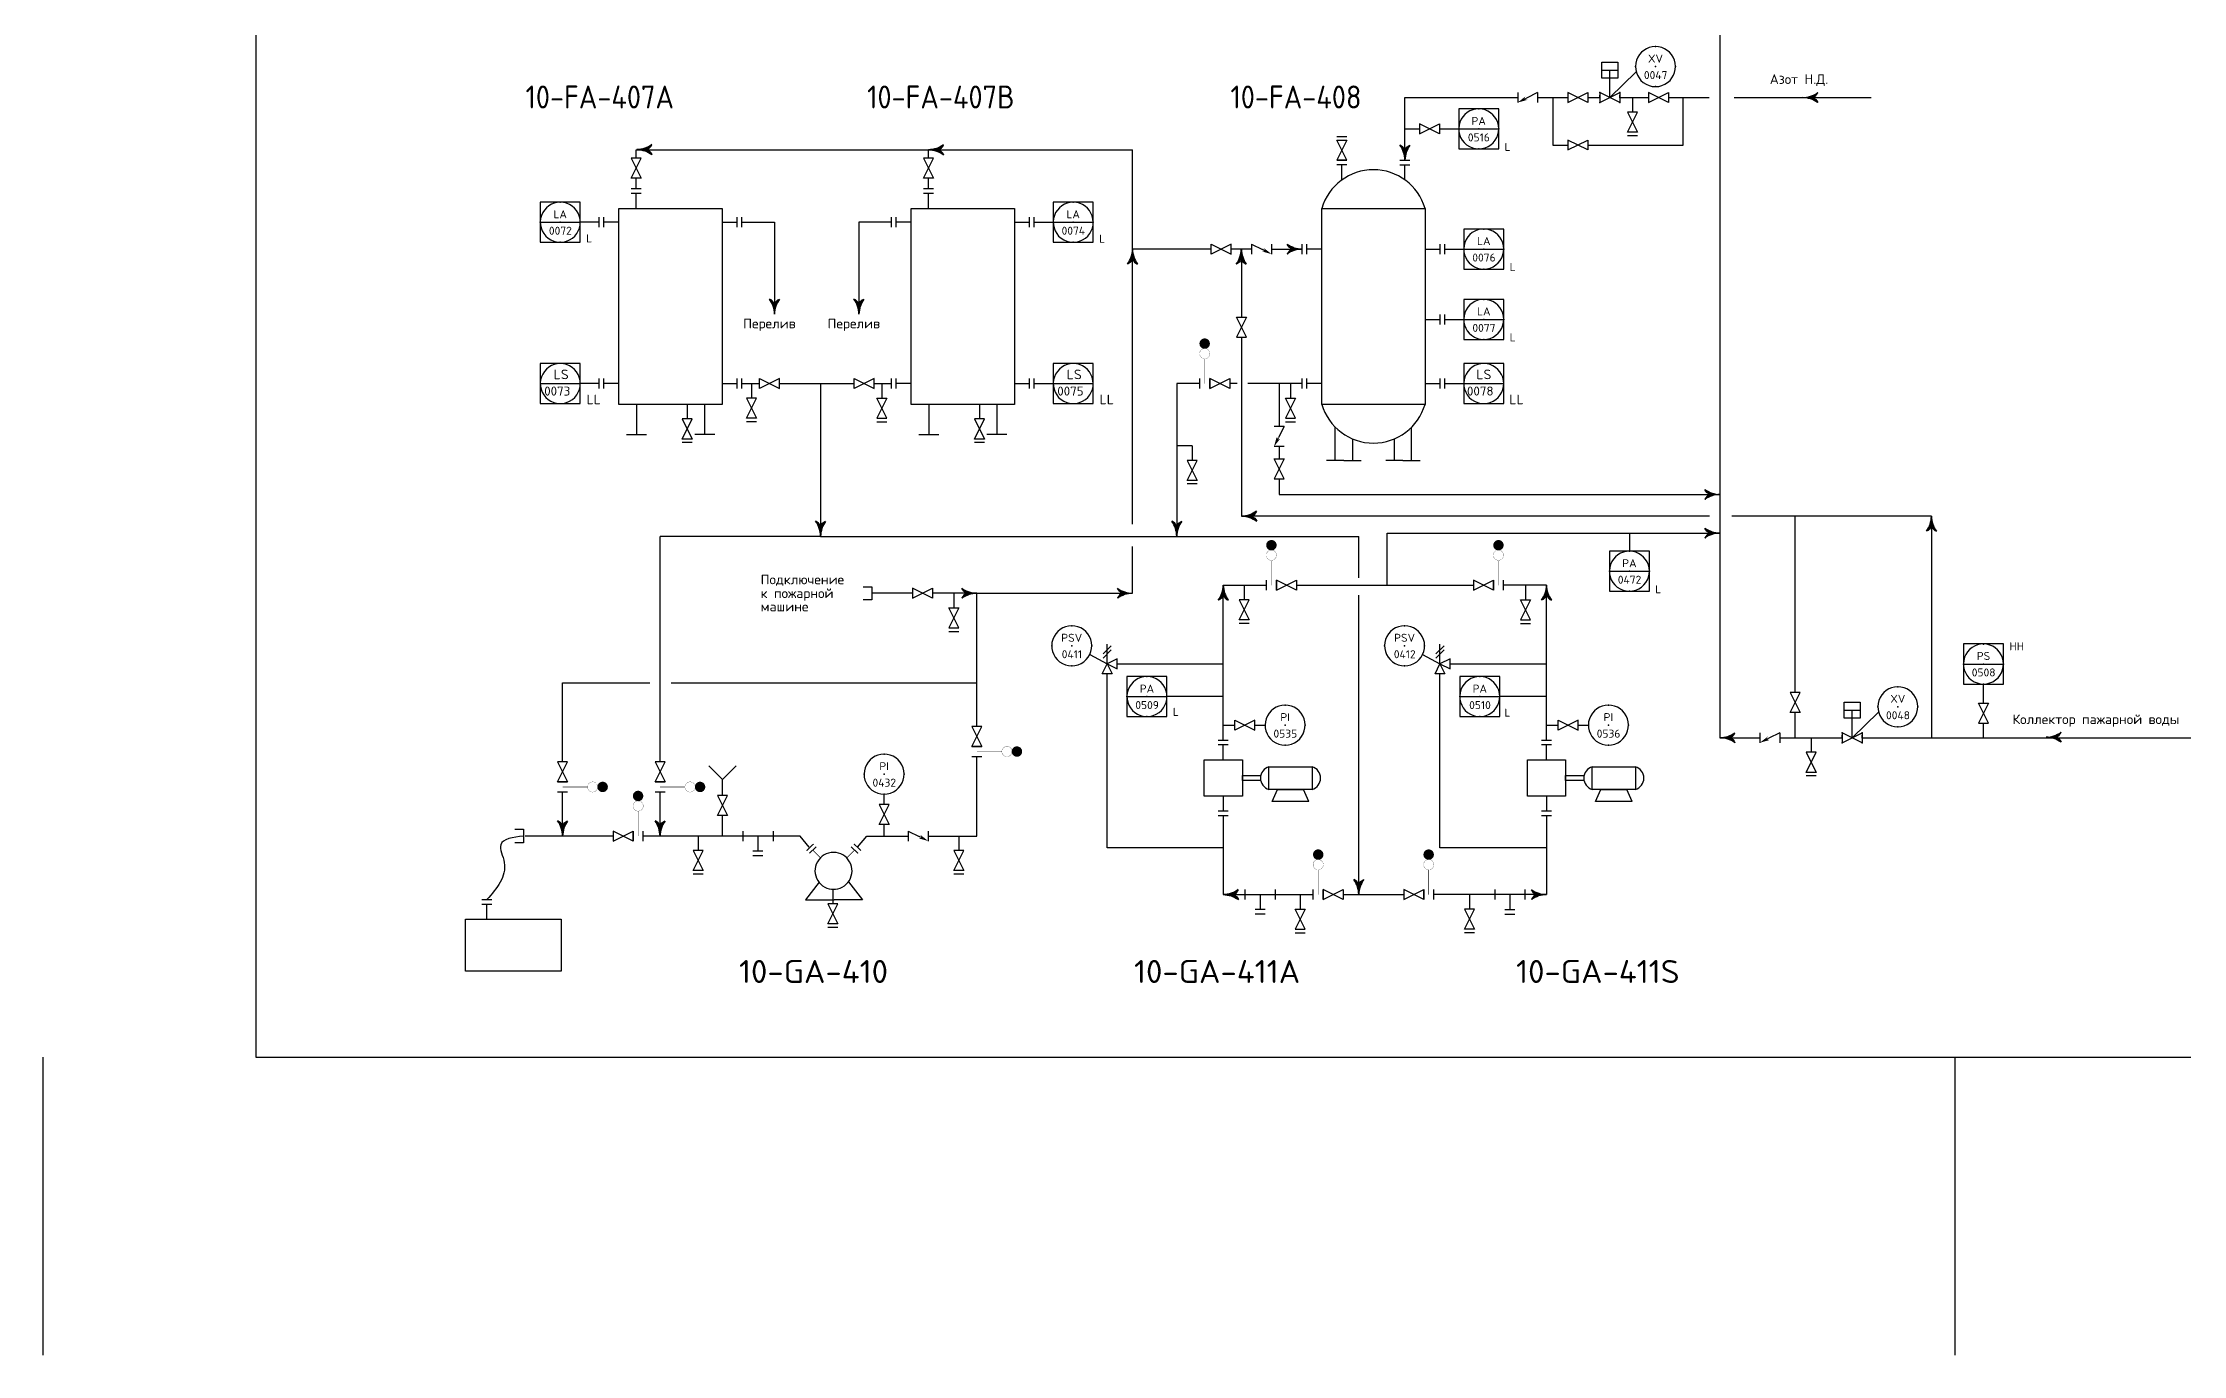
# Model space of a CAD drawing. Extents: x 189 to 392, y 167 to 206.
# Drawn here: x 189.07 to 226.37, y 166.66 to 189.55 of the extents above; entities that cross this region are included whole.
import ezdxf
from ezdxf.enums import TextEntityAlignment as Align

# ---------------------------------------------------------------- set-up
doc = ezdxf.new("R2010")
doc.units = 0
doc.linetypes.add('DASHED', pattern=[0.1875, 0.125, -0.0625])
doc.layers.get('0').update_dxf_attribs({"linetype": 'CONTINUOUS'})
doc.layers.add('IN-ATTRIBS', color=7, linetype='CONTINUOUS')
doc.layers.add('IN-SOFTWARE', color=7, linetype='CONTINUOUS')
doc.styles.add('ATTRIBS', font='SIMPLEX', dxfattribs={"width": 0.8, "height": 0.125})
doc.styles.add('NARROW', font='simplex', dxfattribs={"width": 0.75, "height": 0.1})
doc.styles.add('S1', font='SIMPLEX.shx')
doc.styles.get("Standard").update_dxf_attribs({"font": 'ISOCP'})

# ---------------------------------------------------------------- blocks, each defined once
blk = doc.blocks.new('PE2')
for points in [[(0, 0, 0.150368), (0.188, 0.062, 0.150368)], [(0.125, 0, 0.206864), (0.188, 0.062, 0.206864)], [(0.125, 0, -0.206864), (0.188, -0.062, -0.206864)]]:
    blk.add_lwpolyline(points, format="xyb")
blk.add_arc((-0.008, -0.336), 0.336, 54.4623, 88.6678)
for points in [[(0, 0), (0.125, 0), (0.04, 0.003), (0.141, 0.008)], [(0, 0), (0.125, 0), (0.04, -0.003), (0.141, -0.008)], [(0.04, 0.003), (0.141, 0.008), (0.079, 0.011), (0.156, 0.019)], [(0.079, 0.011), (0.156, 0.019), (0.117, 0.024), (0.169, 0.031)], [(0.117, 0.024), (0.169, 0.031), (0.154, 0.041), (0.179, 0.046)], [(0.154, 0.041), (0.179, 0.046), (0.188, 0.062)], [(0.04, -0.003), (0.141, -0.008), (0.079, -0.011), (0.156, -0.019)], [(0.079, -0.011), (0.156, -0.019), (0.117, -0.024), (0.169, -0.031)], [(0.117, -0.024), (0.169, -0.031), (0.154, -0.041), (0.179, -0.046)], [(0.154, -0.041), (0.179, -0.046), (0.188, -0.062)]]:
    blk.add_solid(points)
blk = doc.blocks.new('PI35')
at = {"layer": 'IN-ATTRIBS'}
for p in [(-0.25, 0), (0, 0.25), (0, 0), (0.25, 0), (0, -0.25)]:
    blk.add_point(p, dxfattribs=at)
at = {"layer": 'IN-ATTRIBS', "flags": 1}
for tag, style, width, p in [('DWGNO', 'ATTRIBS', 0.8, (0.003, 0.447)), ('IDNUM', 'ATTRIBS', 0.8, (0.009, 0.584)), ('FILENO', 'ATTRIBS', 0.8, (-0.003, 0.311)), ('LOC', 'ATTRIBS', 0.8, (-0.08, -0.422)), ('SIG', 'ATTRIBS', 0.8, (-0.087, -0.563)), ('INSTALL', 'ATTRIBS', 0.8, (-0.087, -0.699)), ('SERV', 'ATTRIBS', 0.8, (-0.083, -0.838)), ('DATE', 'ATTRIBS', 0.8, (-0.088, -0.969)), ('DES', 'NARROW', 0.75, (-0.087, -1.102)), ('CSYS', 'NARROW', 0.75, (-0.087, -1.243))]:
    blk.add_attdef(tag, text='', height=0.1, dxfattribs=dict(at, style=style, width=width)).set_placement(p, align=Align.CENTER)
at = {"layer": 'IN-ATTRIBS', "style": 'ATTRIBS', "flags": 1}
blk.add_attdef('SYSCDI', text='', height=0.1, dxfattribs=at).set_placement((-0.312, 0.312), align=Align.RIGHT)
at = {"layer": 'IN-ATTRIBS', "style": 'S1'}
for tag, p in [('XT', (0.324, 0.257)), ('A1', (0.323, 0.115)), ('A2', (0.323, -0.035)), ('A3', (0.323, -0.185)), ('RES', (0.323, -0.342))]:
    blk.add_attdef(tag, p, '', height=0.1, dxfattribs=at)
at = {"layer": 'IN-ATTRIBS', "style": 'ATTRIBS'}
blk.add_attdef('SYSCDV', text='', height=0.1, dxfattribs=at).set_placement((-0.312, 0.141), align=Align.RIGHT)
at = {"layer": 'IN-ATTRIBS', "style": 'S1'}
for tag, p in [('INSTTYPE', (0, 0.05)), ('TAGNUM', (0.002, -0.156)), ('MD', (0.402, -0.565)), ('SZ', (0.402, -0.696))]:
    blk.add_attdef(tag, text='', height=0.1, dxfattribs=at).set_placement(p, align=Align.CENTER)
blk = doc.blocks.new('-ARROW')
blk.add_line((0.085, 0), (0.125, 0))
for points in [[(0.085, 0), (0, 0), (0.085, 0), (0.124, 0.025)], [(0.085, 0), (0, 0), (0.085, 0), (0.124, -0.025)]]:
    blk.add_solid(points)
blk = doc.blocks.new('PI29')
at = {"layer": 'IN-ATTRIBS'}
for p in [(-0.25, 0), (0, 0.25), (0, 0), (0.25, 0), (0, -0.25)]:
    blk.add_point(p, dxfattribs=at)
at = {"layer": 'IN-ATTRIBS', "flags": 1}
for tag, style, width, p in [('DWGNO', 'ATTRIBS', 0.8, (0.003, 0.447)), ('IDNUM', 'ATTRIBS', 0.8, (0.009, 0.584)), ('FILENO', 'ATTRIBS', 0.8, (-0.003, 0.311)), ('LOC', 'ATTRIBS', 0.8, (-0.08, -0.422)), ('SIG', 'ATTRIBS', 0.8, (-0.087, -0.563)), ('INSTALL', 'ATTRIBS', 0.8, (-0.087, -0.699)), ('SERV', 'ATTRIBS', 0.8, (-0.083, -0.838)), ('DATE', 'ATTRIBS', 0.8, (-0.088, -0.969)), ('DES', 'NARROW', 0.75, (-0.087, -1.102)), ('CSYS', 'NARROW', 0.75, (-0.087, -1.243))]:
    blk.add_attdef(tag, text='', height=0.1, dxfattribs=dict(at, style=style, width=width)).set_placement(p, align=Align.CENTER)
at = {"layer": 'IN-ATTRIBS', "style": 'ATTRIBS', "flags": 1}
blk.add_attdef('SYSCDI', text='', height=0.1, dxfattribs=at).set_placement((-0.312, 0.312), align=Align.RIGHT)
at = {"layer": 'IN-ATTRIBS', "style": 'S1'}
for tag, p in [('XT', (0.324, 0.257)), ('A1', (0.323, 0.115)), ('A2', (0.323, -0.035)), ('A3', (0.323, -0.185)), ('RES', (0.323, -0.342))]:
    blk.add_attdef(tag, p, '', height=0.1, dxfattribs=at)
at = {"layer": 'IN-ATTRIBS', "style": 'ATTRIBS'}
blk.add_attdef('SYSCDV', text='', height=0.1, dxfattribs=at).set_placement((-0.312, 0.141), align=Align.RIGHT)
at = {"layer": 'IN-ATTRIBS', "style": 'S1'}
for tag, p in [('INSTTYPE', (0, 0.05)), ('TAGNUM', (0.002, -0.156)), ('MD', (0.402, -0.565)), ('SZ', (0.402, -0.696))]:
    blk.add_attdef(tag, text='', height=0.1, dxfattribs=at).set_placement(p, align=Align.CENTER)
blk = doc.blocks.new('VALVTEXT')
at = {"layer": 'IN-ATTRIBS'}
for p in [(0, 0.0625), (0, 0), (0.25, 0.0625), (0.25, 0), (0, -0.0625), (0.25, -0.0625)]:
    blk.add_point(p, dxfattribs=at)
at = {"layer": 'IN-ATTRIBS', "style": 'S1', "flags": 1}
for tag, p in [('DWGNO', (0.125, 0.4375)), ('IDNUM', (0.125, 0.5625)), ('FILENO', (0.125, 0.3125))]:
    blk.add_attdef(tag, text='', height=0.1, dxfattribs=at).set_placement(p, align=Align.CENTER)
at = {"layer": 'IN-ATTRIBS', "style": 'S1'}
for tag, p in [('MODE', (0.125, 0.078125)), ('SIZE', (0.125, -0.1875))]:
    blk.add_attdef(tag, text='', height=0.1, dxfattribs=at).set_placement(p, align=Align.CENTER)

msp = doc.modelspace()

# ---------------------------------------------------------------- linework, layer by layer
at = {"color": 3}
for p, q in [((218.298, 190.505), (218.298, 177.429)), ((199.41, 187.68), (208.06, 187.68)), ((199.41, 187.533), (199.41, 187.68)), ((204.504, 187.533), (204.504, 187.68)), ((208.06, 181.154), (208.06, 187.68)), ((199.41, 187), (199.41, 187.184)), ((204.504, 187), (204.504, 187.184)), ((209.429, 185.949), (208.06, 185.949)), ((210.135, 185.949), (209.778, 185.949)), ((209.962, 185.949), (209.962, 184.762)), ((210.483, 185.949), (211.017, 185.949)), ((209.962, 184.414), (209.962, 181.291)), ((201.25, 183.603), (201.555, 183.603)), ((201.904, 183.603), (203.207, 183.603)), ((202.622, 183.603), (202.622, 180.94)), ((203.556, 183.603), (203.861, 183.603)), ((211.017, 183.603), (210.614, 183.603)), ((210.614, 183.603), (210.614, 182.855)), ((210.614, 182.506), (210.614, 182.289)), ((210.614, 181.94), (210.614, 181.67)), ((210.614, 181.67), (218.298, 181.67)), ((202.622, 180.94), (212.003, 180.94)), ((218.115, 181.291), (209.962, 181.291)), ((212.003, 180.215), (212.003, 180.94)), ((212.501, 180.088), (212.501, 180.997)), ((212.501, 180.997), (218.298, 180.997)), ((221.985, 181.291), (218.504, 181.291)), ((221.985, 181.291), (221.985, 177.429)), ((208.06, 179.947), (208.06, 180.765)), ((205.348, 179.947), (208.06, 179.947)), ((205.348, 177.624), (205.348, 179.947)), ((209.642, 177.383), (209.642, 180.088)), ((209.642, 180.088), (210.393, 180.088)), ((210.916, 180.088), (214.002, 180.088)), ((212.003, 174.693), (212.003, 179.917)), ((215.276, 180.088), (214.525, 180.088)), ((215.276, 177.383), (215.276, 180.088)), ((218.298, 177.429), (218.996, 177.429)), ((219.345, 177.429), (220.429, 177.429)), ((220.778, 177.429), (226.719, 177.429)), ((205.348, 175.715), (205.348, 177.101)), ((209.642, 176.066), (209.642, 174.693)), ((215.276, 176.066), (215.276, 174.693)), ((199.006, 175.715), (197.476, 175.715)), ((201.398, 175.715), (199.529, 175.715)), ((202.265, 175.715), (201.398, 175.715)), ((202.424, 175.519), (202.265, 175.715)), ((203.266, 175.519), (203.426, 175.715)), ((203.426, 175.715), (204.149, 175.715)), ((204.498, 175.715), (205.348, 175.715)), ((209.642, 174.693), (211.209, 174.693)), ((211.732, 174.693), (212.786, 174.693)), ((215.276, 174.693), (213.309, 174.693))]:
    msp.add_line(p, q, dxfattribs=at)
at = {"color": 2}
for p, q in [((216.24, 189.07), (216.519, 189.07)), ((216.38, 188.59), (216.38, 189.07)), ((214.773, 188.677), (214.773, 188.503)), ((215.121, 188.677), (215.121, 188.503)), ((216.206, 188.59), (216.206, 188.634)), ((216.554, 188.59), (216.554, 188.634)), ((216.775, 188.59), (216.775, 188.335)), ((212.808, 188.044), (213.063, 188.044)), ((211.797, 187.497), (211.623, 187.497)), ((211.797, 187.417), (211.623, 187.417)), ((211.71, 187.155), (211.71, 187.417)), ((212.721, 187.497), (212.895, 187.497)), ((212.721, 187.417), (212.895, 187.417)), ((212.808, 187.155), (212.808, 187.417)), ((199.497, 187), (199.322, 187)), ((199.497, 186.92), (199.322, 186.92)), ((199.41, 186.658), (199.41, 186.92)), ((204.591, 187), (204.417, 187)), ((204.591, 186.92), (204.417, 186.92)), ((204.504, 186.658), (204.504, 186.92)), ((198.766, 186.329), (198.766, 186.504)), ((198.847, 186.329), (198.847, 186.504)), ((199.108, 186.416), (198.847, 186.416)), ((200.908, 186.416), (201.169, 186.416)), ((201.169, 186.329), (201.169, 186.504)), ((201.25, 186.329), (201.25, 186.504)), ((203.861, 186.329), (203.861, 186.504)), ((203.941, 186.329), (203.941, 186.504)), ((204.203, 186.416), (203.941, 186.416)), ((206.002, 186.416), (206.264, 186.416)), ((206.264, 186.329), (206.264, 186.504)), ((206.344, 186.329), (206.344, 186.504)), ((210.135, 186.036), (210.135, 185.861)), ((210.483, 186.036), (210.483, 185.861)), ((211.017, 185.861), (211.017, 186.036)), ((211.098, 185.861), (211.098, 186.036)), ((211.359, 185.949), (211.098, 185.949)), ((213.159, 185.949), (213.42, 185.949)), ((213.42, 185.861), (213.42, 186.036)), ((213.501, 185.861), (213.501, 186.036)), ((213.159, 184.722), (213.42, 184.722)), ((213.42, 184.635), (213.42, 184.809)), ((213.501, 184.635), (213.501, 184.809)), ((198.766, 183.516), (198.766, 183.69)), ((198.847, 183.516), (198.847, 183.69)), ((199.108, 183.603), (198.847, 183.603)), ((200.908, 183.603), (201.169, 183.603)), ((201.169, 183.516), (201.169, 183.69)), ((201.25, 183.516), (201.25, 183.69)), ((201.42, 183.603), (201.42, 183.348)), ((203.691, 183.603), (203.691, 183.348)), ((203.861, 183.516), (203.861, 183.69)), ((203.941, 183.516), (203.941, 183.69)), ((204.203, 183.603), (203.941, 183.603)), ((206.002, 183.603), (206.264, 183.603)), ((206.264, 183.516), (206.264, 183.69)), ((206.344, 183.516), (206.344, 183.69)), ((209.23, 183.516), (209.23, 183.69)), ((209.405, 183.516), (209.405, 183.69)), ((210.815, 183.603), (210.815, 183.348)), ((211.017, 183.516), (211.017, 183.69)), ((211.098, 183.516), (211.098, 183.69)), ((211.359, 183.603), (211.098, 183.603)), ((213.159, 183.603), (213.42, 183.603)), ((213.42, 183.516), (213.42, 183.69)), ((213.501, 183.516), (213.501, 183.69)), ((199.414, 183.241), (199.414, 182.718)), ((200.296, 183.241), (200.296, 182.986)), ((200.602, 183.241), (200.602, 182.718)), ((204.508, 183.241), (204.508, 182.718)), ((205.39, 183.241), (205.39, 182.986)), ((205.697, 183.241), (205.697, 182.718)), ((210.701, 182.855), (210.526, 182.855)), ((199.239, 182.718), (199.588, 182.718)), ((200.777, 182.718), (200.428, 182.718)), ((204.334, 182.718), (204.682, 182.718)), ((205.871, 182.718), (205.522, 182.718)), ((209.1, 182.52), (208.83, 182.52)), ((209.1, 182.52), (209.1, 182.265)), ((210.701, 182.506), (210.526, 182.506)), ((204.943, 179.947), (204.943, 179.692)), ((210.007, 180.088), (210.007, 179.832)), ((210.393, 180), (210.393, 180.175)), ((210.567, 180), (210.567, 180.175)), ((214.351, 180), (214.351, 180.175)), ((214.525, 180), (214.525, 180.175)), ((214.911, 180.088), (214.911, 179.832)), ((207.53, 178.544), (207.618, 178.719)), ((207.792, 178.806), (207.618, 178.719)), ((207.618, 178.719), (207.792, 178.631)), ((207.618, 178.719), (207.705, 178.544)), ((207.792, 178.631), (207.792, 178.806)), ((213.332, 178.544), (213.419, 178.719)), ((213.594, 178.806), (213.419, 178.719)), ((213.419, 178.719), (213.506, 178.544)), ((213.419, 178.719), (213.594, 178.631)), ((213.594, 178.631), (213.594, 178.806)), ((207.705, 178.544), (207.53, 178.544)), ((213.506, 178.544), (213.332, 178.544)), ((220.464, 177.908), (220.743, 177.908)), ((220.603, 177.429), (220.603, 177.908)), ((222.892, 177.429), (222.892, 177.684)), ((205.261, 177.275), (205.435, 177.275)), ((209.729, 177.383), (209.555, 177.383)), ((209.729, 177.302), (209.555, 177.302)), ((209.642, 177.041), (209.642, 177.302)), ((215.364, 177.383), (215.189, 177.383)), ((215.364, 177.302), (215.189, 177.302)), ((215.276, 177.041), (215.276, 177.302)), ((218.996, 177.516), (218.996, 177.342)), ((219.345, 177.516), (219.345, 177.342)), ((219.887, 177.429), (219.887, 177.174)), ((220.429, 177.429), (220.429, 177.472)), ((220.778, 177.429), (220.778, 177.472)), ((205.261, 177.101), (205.435, 177.101)), ((198.039, 176.657), (198.213, 176.657)), ((198.039, 176.483), (198.213, 176.483)), ((199.737, 176.657), (199.912, 176.657)), ((199.737, 176.483), (199.912, 176.483)), ((209.729, 176.147), (209.555, 176.147)), ((209.642, 176.409), (209.642, 176.147)), ((215.364, 176.147), (215.189, 176.147)), ((215.276, 176.409), (215.276, 176.147)), ((199.355, 175.628), (199.355, 175.802)), ((199.529, 175.628), (199.529, 175.802)), ((204.149, 175.802), (204.149, 175.628)), ((204.498, 175.802), (204.498, 175.628)), ((209.729, 176.066), (209.555, 176.066)), ((215.364, 176.066), (215.189, 176.066)), ((200.491, 175.715), (200.491, 175.46)), ((201.444, 175.454), (201.618, 175.454)), ((201.444, 175.373), (201.618, 175.373)), ((201.531, 175.715), (201.531, 175.454)), ((205.033, 175.715), (205.033, 175.46)), ((196.72, 174.608), (196.895, 174.608)), ((202.837, 174.789), (202.837, 174.534)), ((210.283, 174.693), (210.283, 174.432)), ((210.983, 174.693), (210.983, 174.438)), ((211.209, 174.606), (211.209, 174.78)), ((211.383, 174.606), (211.383, 174.78)), ((213.135, 174.606), (213.135, 174.78)), ((213.309, 174.606), (213.309, 174.78)), ((213.936, 174.693), (213.936, 174.438)), ((214.636, 174.693), (214.636, 174.432)), ((196.72, 174.528), (196.895, 174.528)), ((196.808, 174.266), (196.808, 174.528)), ((210.37, 174.432), (210.196, 174.432)), ((210.37, 174.351), (210.196, 174.351)), ((214.548, 174.432), (214.723, 174.432)), ((214.548, 174.351), (214.723, 174.351))]:
    msp.add_line(p, q, dxfattribs=at)
at = {"color": 7}
for p, q in [((216.38, 188.59), (216.839, 189.039)), ((213.412, 188.044), (213.745, 188.044)), ((198.766, 186.416), (198.433, 186.416)), ((206.344, 186.416), (206.677, 186.416)), ((213.501, 185.949), (213.834, 185.949)), ((213.501, 184.722), (213.834, 184.722)), ((198.766, 183.603), (198.433, 183.603)), ((206.344, 183.603), (206.677, 183.603)), ((213.501, 183.603), (213.834, 183.603)), ((216.72, 180.997), (216.72, 180.681)), ((207.314, 178.879), (207.618, 178.719)), ((207.546, 178.889), (207.689, 179.032)), ((207.546, 178.817), (207.689, 178.96)), ((207.618, 178.719), (207.618, 179.059)), ((213.115, 178.879), (213.419, 178.719)), ((213.348, 178.889), (213.491, 179.032)), ((213.348, 178.817), (213.491, 178.96)), ((213.419, 178.719), (213.419, 179.059)), ((222.892, 178.033), (222.892, 178.365)), ((209.642, 178.146), (208.66, 178.146)), ((215.276, 178.146), (214.462, 178.146)), ((220.603, 177.429), (221.062, 177.877)), ((189.066, 171.861), (189.066, 166.663)), ((222.39, 171.861), (222.39, 166.663))]:
    msp.add_line(p, q, dxfattribs=at)
at = {"color": 5}
for p, q in [((212.808, 187.497), (212.808, 188.59)), ((212.808, 188.59), (214.773, 188.59)), ((215.121, 188.59), (215.648, 188.59)), ((215.385, 188.59), (215.385, 187.763)), ((215.997, 188.59), (216.206, 188.59)), ((216.554, 188.59), (217.053, 188.59)), ((217.401, 188.59), (218.112, 188.59)), ((217.657, 187.763), (217.657, 188.59)), ((218.547, 188.59), (220.934, 188.59)), ((215.385, 187.763), (215.648, 187.763)), ((215.997, 187.763), (217.657, 187.763)), ((201.25, 186.416), (201.819, 186.416)), ((201.819, 186.416), (201.819, 184.815)), ((203.291, 186.416), (203.291, 184.815)), ((203.861, 186.416), (203.291, 186.416)), ((209.23, 183.603), (208.83, 183.603)), ((208.83, 183.603), (208.83, 180.94)), ((209.882, 183.603), (209.754, 183.603)), ((210.614, 183.603), (210.069, 183.603)), ((211.593, 182.265), (211.593, 182.844)), ((212.925, 182.265), (212.925, 182.844)), ((211.895, 182.64), (211.895, 182.265)), ((212.623, 182.64), (212.623, 182.265)), ((211.744, 182.265), (211.442, 182.265)), ((211.744, 182.265), (212.046, 182.265)), ((212.774, 182.265), (212.472, 182.265)), ((212.774, 182.265), (213.076, 182.265)), ((199.824, 177.006), (199.824, 180.94)), ((202.622, 180.94), (199.824, 180.94)), ((219.61, 178.215), (219.61, 181.291)), ((203.365, 180.06), (203.516, 180.06)), ((203.516, 179.833), (203.365, 179.833)), ((203.516, 180.06), (203.516, 179.833)), ((204.224, 179.947), (203.516, 179.947)), ((205.348, 179.947), (204.573, 179.947)), ((207.792, 178.719), (209.642, 178.719)), ((213.594, 178.719), (215.276, 178.719)), ((198.126, 177.006), (198.126, 178.384)), ((198.126, 178.384), (199.649, 178.384)), ((200.016, 178.384), (205.348, 178.384)), ((207.618, 175.507), (207.618, 178.544)), ((213.419, 175.507), (213.419, 178.544)), ((219.61, 177.429), (219.61, 177.866)), ((200.913, 176.7), (200.674, 176.938)), ((200.913, 176.7), (201.152, 176.938)), ((198.126, 175.715), (198.126, 176.483)), ((199.824, 175.715), (199.824, 176.483)), ((200.913, 176.423), (200.913, 176.7)), ((197.291, 175.833), (197.442, 175.833)), ((197.442, 175.833), (197.442, 175.597)), ((200.913, 175.715), (200.913, 176.074)), ((197.442, 175.597), (197.291, 175.597)), ((209.642, 175.507), (207.618, 175.507)), ((215.276, 175.507), (213.419, 175.507))]:
    msp.add_line(p, q, dxfattribs=at)
at = {"color": 2, "linetype": 'CONTINUOUS'}
for p, q in [((215.121, 188.677), (214.928, 188.582)), ((211.623, 187.91), (211.797, 187.91)), ((216.862, 187.923), (216.688, 187.923)), ((210.135, 186.036), (210.328, 185.94)), ((201.507, 182.936), (201.333, 182.936)), ((203.603, 182.936), (203.778, 182.936)), ((210.701, 182.855), (210.605, 182.661)), ((210.728, 182.936), (210.903, 182.936)), ((200.383, 182.574), (200.209, 182.574)), ((205.477, 182.574), (205.303, 182.574)), ((209.187, 181.853), (209.013, 181.853)), ((204.856, 179.28), (205.03, 179.28)), ((210.094, 179.42), (209.92, 179.42)), ((214.824, 179.42), (214.999, 179.42)), ((219.345, 177.516), (219.151, 177.421)), ((219.974, 176.762), (219.8, 176.762)), ((201.268, 175.802), (201.268, 175.628)), ((201.794, 175.802), (201.794, 175.628)), ((204.149, 175.802), (204.342, 175.707)), ((200.578, 175.048), (200.404, 175.048)), ((205.12, 175.048), (204.946, 175.048)), ((210.02, 174.78), (210.02, 174.606)), ((210.546, 174.78), (210.546, 174.606)), ((214.373, 174.78), (214.373, 174.606)), ((214.898, 174.78), (214.898, 174.606)), ((202.925, 174.122), (202.75, 174.122)), ((210.895, 174.026), (211.07, 174.026)), ((214.023, 174.026), (213.848, 174.026))]:
    msp.add_line(p, q, dxfattribs=at)
at = {"linetype": 'CONTINUOUS'}
for p, q in [((213.745, 188.044), (214.442, 188.044)), ((197.736, 186.416), (198.433, 186.416)), ((206.677, 186.416), (207.374, 186.416)), ((213.834, 185.949), (214.531, 185.949)), ((213.834, 184.722), (214.531, 184.722)), ((197.736, 183.603), (198.433, 183.603)), ((206.677, 183.603), (207.374, 183.603)), ((213.834, 183.603), (214.531, 183.603)), ((216.371, 180.332), (217.069, 180.332)), ((222.543, 178.714), (223.241, 178.714)), ((207.963, 178.146), (208.66, 178.146)), ((213.764, 178.146), (214.462, 178.146))]:
    msp.add_line(p, q, dxfattribs=at)
at = {"color": 7, "linetype": 'CONTINUOUS'}
for p, q in [((209.642, 177.648), (209.842, 177.648)), ((210.191, 177.648), (210.371, 177.648)), ((215.276, 177.648), (215.477, 177.648)), ((215.825, 177.648), (216.006, 177.648)), ((203.73, 176.264), (203.73, 176.444)), ((203.73, 175.715), (203.73, 175.915))]:
    msp.add_line(p, q, dxfattribs=at)
at = {"color": 6}
for p, q in [((210.493, 176.318), (210.586, 176.527)), ((210.586, 176.527), (211.042, 176.527)), ((211.135, 176.318), (211.042, 176.527)), ((216.128, 176.318), (216.221, 176.527)), ((216.221, 176.527), (216.677, 176.527)), ((216.769, 176.318), (216.677, 176.527)), ((211.135, 176.318), (210.493, 176.318)), ((216.769, 176.318), (216.128, 176.318))]:
    msp.add_line(p, q, dxfattribs=at)
at = {"color": 6, "linetype": 'CONTINUOUS'}
for p, q in [((202.408, 175.487), (202.471, 175.549)), ((202.598, 174.912), (202.36, 174.603)), ((202.36, 174.603), (202.858, 174.603)), ((203.356, 174.603), (202.858, 174.603)), ((203.107, 174.918), (203.356, 174.603))]:
    msp.add_line(p, q, dxfattribs=at)
at = {"color": 2}
for points in [[(216.24, 189.209), (216.519, 189.209), (216.519, 188.93), (216.24, 188.93)], [(215.648, 188.503), (215.997, 188.677), (215.997, 188.503), (215.648, 188.677)], [(216.206, 188.503), (216.554, 188.677), (216.554, 188.503), (216.206, 188.677)], [(217.053, 188.503), (217.401, 188.677), (217.401, 188.503), (217.053, 188.677)], [(213.063, 187.957), (213.412, 188.131), (213.412, 187.957), (213.063, 188.131)], [(216.688, 188.335), (216.862, 187.986), (216.688, 187.986), (216.862, 188.335)], [(211.797, 187.497), (211.623, 187.846), (211.797, 187.846), (211.623, 187.497)], [(215.648, 187.676), (215.997, 187.85), (215.997, 187.676), (215.648, 187.85)], [(199.322, 187.533), (199.497, 187.184), (199.322, 187.184), (199.497, 187.533)], [(204.417, 187.533), (204.591, 187.184), (204.417, 187.184), (204.591, 187.533)], [(209.429, 186.036), (209.778, 185.861), (209.778, 186.036), (209.429, 185.861)], [(210.049, 184.414), (209.874, 184.762), (210.049, 184.762), (209.874, 184.414)], [(201.904, 183.69), (201.555, 183.516), (201.555, 183.69), (201.904, 183.516)], [(203.207, 183.69), (203.556, 183.516), (203.556, 183.69), (203.207, 183.516)], [(209.405, 183.516), (209.754, 183.69), (209.754, 183.516), (209.405, 183.69)], [(201.333, 183.348), (201.507, 182.999), (201.333, 182.999), (201.507, 183.348)], [(203.778, 183.348), (203.603, 182.999), (203.778, 182.999), (203.603, 183.348)], [(210.903, 183.348), (210.728, 182.999), (210.903, 182.999), (210.728, 183.348)], [(200.209, 182.986), (200.383, 182.637), (200.209, 182.637), (200.383, 182.986)], [(205.303, 182.986), (205.477, 182.637), (205.303, 182.637), (205.477, 182.986)], [(209.013, 182.265), (209.187, 181.916), (209.013, 181.916), (209.187, 182.265)], [(210.701, 181.94), (210.526, 182.289), (210.701, 182.289), (210.526, 181.94)], [(204.224, 179.86), (204.573, 180.034), (204.573, 179.86), (204.224, 180.034)], [(209.92, 179.832), (210.094, 179.484), (209.92, 179.484), (210.094, 179.832)], [(210.567, 180), (210.916, 180.175), (210.916, 180), (210.567, 180.175)], [(214.351, 180), (214.002, 180.175), (214.002, 180), (214.351, 180.175)], [(214.999, 179.832), (214.824, 179.484), (214.999, 179.484), (214.824, 179.832)], [(205.03, 179.692), (204.856, 179.343), (205.03, 179.343), (204.856, 179.692)], [(219.523, 178.215), (219.697, 177.866), (219.523, 177.866), (219.697, 178.215)], [(220.464, 178.048), (220.743, 178.048), (220.743, 177.769), (220.464, 177.769)], [(222.979, 177.684), (222.805, 178.033), (222.979, 178.033), (222.805, 177.684)], [(205.261, 177.275), (205.435, 177.624), (205.261, 177.624), (205.435, 177.275)], [(210.191, 177.735), (209.842, 177.56), (209.842, 177.735), (210.191, 177.56)], [(215.825, 177.735), (215.477, 177.56), (215.477, 177.735), (215.825, 177.56)], [(220.429, 177.342), (220.778, 177.516), (220.778, 177.342), (220.429, 177.516)], [(198.039, 176.657), (198.213, 177.006), (198.039, 177.006), (198.213, 176.657)], [(199.737, 176.657), (199.912, 177.006), (199.737, 177.006), (199.912, 176.657)], [(219.8, 177.174), (219.974, 176.825), (219.8, 176.825), (219.974, 177.174)], [(200.826, 176.423), (201, 176.074), (200.826, 176.074), (201, 176.423)], [(203.643, 176.264), (203.818, 175.915), (203.643, 175.915), (203.818, 176.264)], [(199.355, 175.628), (199.006, 175.802), (199.006, 175.628), (199.355, 175.802)], [(200.404, 175.46), (200.578, 175.111), (200.404, 175.111), (200.578, 175.46)], [(204.946, 175.46), (205.12, 175.111), (204.946, 175.111), (205.12, 175.46)], [(211.383, 174.606), (211.732, 174.78), (211.732, 174.606), (211.383, 174.78)], [(213.135, 174.606), (212.786, 174.78), (212.786, 174.606), (213.135, 174.78)], [(202.75, 174.534), (202.925, 174.185), (202.75, 174.185), (202.925, 174.534)], [(211.07, 174.438), (210.895, 174.089), (211.07, 174.089), (210.895, 174.438)], [(213.848, 174.438), (214.023, 174.089), (213.848, 174.089), (214.023, 174.438)]]:
    msp.add_lwpolyline(points, close=True, dxfattribs=at)
for points in [[(214.442, 187.767), (214.442, 188.393), (213.745, 188.393), (213.745, 187.767)], [(213.745, 187.767), (213.745, 187.695), (214.442, 187.695), (214.442, 187.767)], [(198.433, 186.139), (198.433, 186.765), (197.736, 186.765), (197.736, 186.139)], [(207.374, 186.139), (207.374, 186.765), (206.677, 186.765), (206.677, 186.139)], [(214.531, 185.671), (214.531, 186.297), (213.834, 186.297), (213.834, 185.671)], [(197.736, 186.139), (197.736, 186.068), (198.433, 186.068), (198.433, 186.139)], [(206.677, 186.139), (206.677, 186.068), (207.374, 186.068), (207.374, 186.139)], [(213.834, 185.671), (213.834, 185.6), (214.531, 185.6), (214.531, 185.671)], [(214.531, 184.445), (214.531, 185.071), (213.834, 185.071), (213.834, 184.445)], [(213.834, 184.445), (213.834, 184.373), (214.531, 184.373), (214.531, 184.445)], [(198.433, 183.326), (198.433, 183.952), (197.736, 183.952), (197.736, 183.326)], [(207.374, 183.326), (207.374, 183.952), (206.677, 183.952), (206.677, 183.326)], [(214.531, 183.326), (214.531, 183.952), (213.834, 183.952), (213.834, 183.326)], [(197.736, 183.326), (197.736, 183.254), (198.433, 183.254), (198.433, 183.326)], [(206.677, 183.326), (206.677, 183.254), (207.374, 183.254), (207.374, 183.326)], [(213.834, 183.326), (213.834, 183.254), (214.531, 183.254), (214.531, 183.326)], [(217.069, 180.055), (217.069, 180.681), (216.371, 180.681), (216.371, 180.055)], [(216.371, 180.055), (216.371, 179.983), (217.069, 179.983), (217.069, 180.055)], [(223.241, 178.437), (223.241, 179.063), (222.543, 179.063), (222.543, 178.437)], [(208.66, 177.869), (208.66, 178.495), (207.963, 178.495), (207.963, 177.869)], [(214.462, 177.869), (214.462, 178.495), (213.764, 178.495), (213.764, 177.869)], [(222.543, 178.437), (222.543, 178.365), (223.241, 178.365), (223.241, 178.437)], [(207.963, 177.869), (207.963, 177.797), (208.66, 177.797), (208.66, 177.869)], [(213.764, 177.869), (213.764, 177.797), (214.462, 177.797), (214.462, 177.869)]]:
    msp.add_lwpolyline(points)
at = {"color": 6}
for points in [[(199.108, 183.241), (199.108, 186.658), (200.908, 186.658), (200.908, 183.241)], [(204.203, 183.241), (204.203, 186.658), (206.002, 186.658), (206.002, 183.241)], [(211.359, 183.241), (211.359, 186.658), (213.159, 186.658), (213.159, 183.241)], [(209.309, 177.041), (209.975, 177.041), (209.975, 176.409), (209.309, 176.409)], [(210.438, 176.922), (211.19, 176.922), (211.19, 176.527), (210.438, 176.527)], [(214.944, 177.041), (215.609, 177.041), (215.609, 176.409), (214.944, 176.409)], [(216.073, 176.922), (216.825, 176.922), (216.825, 176.527), (216.073, 176.527)], [(209.975, 176.768), (210.29, 176.768), (210.29, 176.681), (209.975, 176.681)], [(215.609, 176.768), (215.925, 176.768), (215.925, 176.681), (215.609, 176.681)], [(196.433, 173.36), (196.433, 174.266), (198.103, 174.266), (198.103, 173.36)]]:
    msp.add_lwpolyline(points, close=True, dxfattribs=at)
at = {"color": 2}
for points, const_width in [([(209.272, 184.3, 1), (209.363, 184.3, 1)], 0.0907), ([(209.229, 184.126, 1), (209.407, 184.126, 1)], 0.00349), ([(210.435, 180.785, 1), (210.526, 180.785, 1)], 0.0907), ([(210.391, 180.611, 1), (210.569, 180.611, 1)], 0.00349), ([(214.483, 180.785, -1), (214.393, 180.785, -1)], 0.0907), ([(214.527, 180.611, -1), (214.349, 180.611, -1)], 0.00349), ([(205.871, 177.099, -1), (205.871, 177.277, -1)], 0.00349), ([(206.045, 177.142, -1), (206.045, 177.233, -1)], 0.0907), ([(198.649, 176.481, -1), (198.649, 176.659, -1)], 0.00349), ([(198.824, 176.525, -1), (198.824, 176.616, -1)], 0.0907), ([(199.487, 176.413, -1), (199.396, 176.413, -1)], 0.0907), ([(200.348, 176.481, -1), (200.348, 176.659, -1)], 0.00349), ([(200.522, 176.525, -1), (200.522, 176.616, -1)], 0.0907), ([(199.531, 176.238, -1), (199.353, 176.238, -1)], 0.00349), ([(211.251, 175.391, 1), (211.342, 175.391, 1)], 0.0907), ([(213.267, 175.391, -1), (213.176, 175.391, -1)], 0.0907), ([(211.207, 175.216, 1), (211.385, 175.216, 1)], 0.00349), ([(213.311, 175.216, -1), (213.133, 175.216, -1)], 0.00349)]:
    msp.add_lwpolyline(points, format="xyb", close=True, dxfattribs=dict(at, const_width=const_width))
at = {"color": 2, "const_width": 0.00698}
for points in [[(209.318, 184.039), (209.318, 183.603)], [(210.48, 180.524), (210.48, 180.088)], [(214.438, 180.524), (214.438, 180.088)], [(205.784, 177.188), (205.348, 177.188)], [(198.562, 176.57), (198.126, 176.57)], [(200.26, 176.57), (199.824, 176.57)], [(199.442, 176.151), (199.442, 175.715)], [(211.296, 175.129), (211.296, 174.693)], [(213.222, 175.129), (213.222, 174.693)]]:
    msp.add_lwpolyline(points, dxfattribs=at)
at = {"color": 6, "const_width": 0.0203}
for points in [[(202.5, 175.576), (202.378, 175.46)], [(202.548, 175.529), (202.427, 175.413)], [(203.153, 175.529), (203.275, 175.413)], [(203.205, 175.577), (203.327, 175.46)]]:
    msp.add_lwpolyline(points, dxfattribs=at)
at = {"color": 6, "linetype": 'CONTINUOUS', "const_width": 0.0135}
for points in [[(202.619, 175.337), (202.487, 175.47)], [(203.082, 175.337), (203.215, 175.47)]]:
    msp.add_lwpolyline(points, dxfattribs=at)
for centre, start, end in [((217.175, 189.13), 307.3963, 232.6037), ((217.175, 189.13), 232.6037, 307.3963), ((214.094, 188.044), 160.4146, 232.6037), ((214.094, 188.044), 307.3963, 160.4146), ((214.094, 188.044), 232.6037, 307.3963), ((198.085, 186.416), 307.3963, 160.4146), ((207.026, 186.416), 307.3963, 160.4146), ((198.085, 186.416), 160.4146, 232.6037), ((207.026, 186.416), 160.4146, 232.6037), ((214.182, 185.949), 307.3963, 160.4146), ((198.085, 186.416), 232.6037, 307.3963), ((207.026, 186.416), 232.6037, 307.3963), ((214.182, 185.949), 160.4146, 232.6037), ((214.182, 185.949), 232.6037, 307.3963), ((214.182, 184.722), 307.3963, 160.4146), ((214.182, 184.722), 160.4146, 232.6037), ((214.182, 184.722), 232.6037, 307.3963), ((198.085, 183.603), 307.3963, 160.4146), ((207.026, 183.603), 307.3963, 160.4146), ((214.182, 183.603), 307.3963, 160.4146), ((198.085, 183.603), 160.4146, 232.6037), ((207.026, 183.603), 160.4146, 232.6037), ((214.182, 183.603), 160.4146, 232.6037), ((198.085, 183.603), 232.6037, 307.3963), ((207.026, 183.603), 232.6037, 307.3963), ((214.182, 183.603), 232.6037, 307.3963), ((216.72, 180.332), 307.3963, 160.4146), ((216.72, 180.332), 160.4146, 232.6037), ((216.72, 180.332), 232.6037, 307.3963), ((207, 179.032), 307.3963, 232.6037), ((212.802, 179.032), 307.3963, 232.6037), ((207, 179.032), 232.6037, 307.3963), ((212.802, 179.032), 232.6037, 307.3963), ((222.892, 178.714), 160.4146, 232.6037), ((222.892, 178.714), 307.3963, 160.4146), ((208.311, 178.146), 307.3963, 160.4146), ((214.113, 178.146), 307.3963, 160.4146), ((222.892, 178.714), 232.6037, 307.3963), ((208.311, 178.146), 160.4146, 232.6037), ((210.72, 177.648), 307.3963, 232.6037), ((214.113, 178.146), 160.4146, 232.6037), ((216.354, 177.648), 307.3963, 232.6037), ((221.399, 177.968), 307.3963, 232.6037), ((208.311, 178.146), 232.6037, 307.3963), ((214.113, 178.146), 232.6037, 307.3963), ((221.399, 177.968), 232.6037, 307.3963), ((210.72, 177.648), 232.6037, 307.3963), ((216.354, 177.648), 232.6037, 307.3963), ((203.73, 176.793), 307.3963, 232.6037), ((203.73, 176.793), 232.6037, 307.3963)]:
    msp.add_arc(centre, 0.349, start, end)
at = {"color": 6}
for centre, radius, start, end in [((212.259, 186.396), 0.937, 16.2274, 163.7726), ((212.259, 183.503), 0.937, 196.2274, 343.7726), ((210.495, 176.725), 0.205, 106.223, 253.777), ((211.133, 176.725), 0.205, 286.223, 73.777), ((216.13, 176.725), 0.205, 106.223, 253.777), ((216.767, 176.725), 0.205, 286.223, 73.777)]:
    msp.add_arc(centre, radius, start, end, dxfattribs=at)
at = {"color": 6, "linetype": 'CONTINUOUS'}
for centre, start, end in [((202.845, 175.108), 89.521, 272.3933), ((202.851, 175.108), 267.6067, 90.479)]:
    msp.add_arc(centre, 0.32, start, end, dxfattribs=at)
at = {"color": 5}
msp.add_spline([(197.442, 175.715), (197.048, 175.564), (197.108, 175.253), (196.808, 174.608)], degree=3, dxfattribs=at)
at = {"layer": 'IN-SOFTWARE', "color": 6}
for p, q in [((192.78, 200.561), (192.78, 171.861)), ((192.78, 171.861), (246.697, 171.861))]:
    msp.add_line(p, q, dxfattribs=at)

# ---------------------------------------------------------------- block references
at = {"color": 7, "xscale": 1.395, "yscale": 1.395, "zscale": 1.395}
for p, values in [((217.175, 189.13), {'INSTTYPE': 'XV', 'TAGNUM': '0047'}), ((207, 179.032), {'INSTTYPE': 'PSV', 'TAGNUM': '0411'}), ((212.802, 179.032), {'INSTTYPE': 'PSV', 'TAGNUM': '0412'}), ((210.72, 177.648), {'INSTTYPE': 'PI', 'TAGNUM': '0535'}), ((216.354, 177.648), {'INSTTYPE': 'PI', 'TAGNUM': '0536'}), ((221.399, 177.968), {'INSTTYPE': 'XV', 'TAGNUM': '0048'}), ((203.73, 176.793), {'INSTTYPE': 'PI', 'TAGNUM': '0432'})]:
    msp.add_blockref('PI35', p, dxfattribs=at).add_auto_attribs(values)
at = {"color": 2, "yscale": 1.395, "zscale": 1.395}
for p, xscale, rotation in [((214.773, 188.503), -1.395, 206.9338932783205), ((210.483, 185.861), 1.395, 153.0661067216795), ((210.526, 182.506), 1.395, 63.06610672167944), ((218.996, 177.342), -1.395, 206.9338932783205), ((204.498, 175.628), 1.395, 153.0661067216795)]:
    msp.add_blockref('-ARROW', p, dxfattribs=dict(at, xscale=xscale, rotation=rotation))
at = {"color": 2, "linetype": 'DASHED', "xscale": 1.395, "yscale": 1.395, "zscale": 1.395}
for p in [(216.206, 188.59), (220.429, 177.429)]:
    msp.add_blockref('VALVTEXT', p, dxfattribs=at)
at = {"color": 7, "xscale": 1.395, "yscale": 1.395, "zscale": 1.395}
for p in [(219.74, 188.59), (218.298, 177.429), (223.982, 177.438)]:
    msp.add_blockref('PE2', p, dxfattribs=at)
at = {"color": 7}
ref = msp.add_blockref('PI29', (214.094, 188.044), dxfattribs=dict(at, xscale=1.395, yscale=1.395, zscale=1.395))
ref.add_attrib('INSTTYPE', 'PA', dxfattribs={"layer": 'IN-ATTRIBS', "height": 0.1395, "style": 'S1'}).set_placement((214.093, 188.113), align=Align.CENTER)
ref.add_attrib('TAGNUM', '0516', dxfattribs={"layer": 'IN-ATTRIBS', "height": 0.1395, "style": 'S1'}).set_placement((214.096, 187.826), align=Align.CENTER)
ref.add_attrib('RES', 'L', (214.545, 187.66), dxfattribs={"layer": 'IN-ATTRIBS', "height": 0.14, "style": 'S1'})
at = {"color": 7, "yscale": 1.395, "zscale": 1.395}
for p, xscale, rotation in [((199.421, 187.683), -1.395, 180), ((204.504, 187.68), -1.395, 180), ((212.808, 187.497), 1.395, 89.99999999999999), ((208.06, 185.949), 1.395, 270), ((209.956, 185.949), 1.395, 270), ((211.017, 185.949), 1.395, 180), ((201.819, 184.815), 1.395, 89.99999999999999), ((203.291, 184.815), 1.395, 89.99999999999999), ((218.298, 181.67), 1.395, 180), ((209.962, 181.291), -1.395, 180), ((202.622, 180.94), 1.395, 89.99999999999999), ((208.83, 180.94), 1.395, 89.99999999999999), ((218.298, 180.997), 1.395, 180), ((221.985, 181.291), 1.395, 270), ((205.348, 179.947), 1.395, 180), ((208.06, 179.947), 1.395, 180), ((209.642, 180.088), 1.395, 270), ((215.276, 180.088), 1.395, 270), ((198.126, 175.715), 1.395, 89.99999999999999), ((199.824, 175.715), 1.395, 89.99999999999999), ((209.642, 174.693), -1.395, 180), ((212.003, 174.693), 1.395, 89.99999999999999), ((215.276, 174.693), 1.395, 180)]:
    msp.add_blockref('PE2', p, dxfattribs=dict(at, xscale=xscale, rotation=rotation))
at = {"color": 7}
ref = msp.add_blockref('PI29', (198.085, 186.416), dxfattribs=dict(at, xscale=1.395, yscale=1.395, zscale=1.395))
ref.add_attrib('INSTTYPE', 'LA', dxfattribs={"layer": 'IN-ATTRIBS', "height": 0.1395, "style": 'S1'}).set_placement((198.084, 186.486), align=Align.CENTER)
ref.add_attrib('TAGNUM', '0072', dxfattribs={"layer": 'IN-ATTRIBS', "height": 0.1395, "style": 'S1'}).set_placement((198.087, 186.199), align=Align.CENTER)
ref.add_attrib('RES', 'L', (198.536, 186.066), dxfattribs={"layer": 'IN-ATTRIBS', "height": 0.14, "style": 'S1'})
ref = msp.add_blockref('PI29', (207.026, 186.416), dxfattribs=dict(at, xscale=1.395, yscale=1.395, zscale=1.395))
ref.add_attrib('INSTTYPE', 'LA', dxfattribs={"layer": 'IN-ATTRIBS', "height": 0.1395, "style": 'S1'}).set_placement((207.025, 186.486), align=Align.CENTER)
ref.add_attrib('TAGNUM', '0074', dxfattribs={"layer": 'IN-ATTRIBS', "height": 0.1395, "style": 'S1'}).set_placement((207.028, 186.199), align=Align.CENTER)
ref.add_attrib('RES', 'L', (207.477, 186.059), dxfattribs={"layer": 'IN-ATTRIBS', "height": 0.14, "style": 'S1'})
ref = msp.add_blockref('PI29', (214.182, 185.949), dxfattribs=dict(at, xscale=1.395, yscale=1.395, zscale=1.395))
ref.add_attrib('INSTTYPE', 'LA', dxfattribs={"layer": 'IN-ATTRIBS', "height": 0.1395, "style": 'S1'}).set_placement((214.182, 186.018), align=Align.CENTER)
ref.add_attrib('TAGNUM', '0076', dxfattribs={"layer": 'IN-ATTRIBS', "height": 0.1395, "style": 'S1'}).set_placement((214.185, 185.731), align=Align.CENTER)
ref.add_attrib('RES', 'L', (214.633, 185.564), dxfattribs={"layer": 'IN-ATTRIBS', "height": 0.14, "style": 'S1'})
ref = msp.add_blockref('PI29', (214.182, 184.722), dxfattribs=dict(at, xscale=1.395, yscale=1.395, zscale=1.395))
ref.add_attrib('INSTTYPE', 'LA', dxfattribs={"layer": 'IN-ATTRIBS', "height": 0.1395, "style": 'S1'}).set_placement((214.182, 184.792), align=Align.CENTER)
ref.add_attrib('TAGNUM', '0077', dxfattribs={"layer": 'IN-ATTRIBS', "height": 0.1395, "style": 'S1'}).set_placement((214.185, 184.505), align=Align.CENTER)
ref.add_attrib('RES', 'L', (214.633, 184.338), dxfattribs={"layer": 'IN-ATTRIBS', "height": 0.14, "style": 'S1'})
ref = msp.add_blockref('PI29', (216.72, 180.332), dxfattribs=dict(at, xscale=1.395, yscale=1.395, zscale=1.395))
ref.add_attrib('INSTTYPE', 'PA', dxfattribs={"layer": 'IN-ATTRIBS', "height": 0.1395, "style": 'S1'}).set_placement((216.72, 180.402), align=Align.CENTER)
ref.add_attrib('TAGNUM', '0472', dxfattribs={"layer": 'IN-ATTRIBS', "height": 0.1395, "style": 'S1'}).set_placement((216.723, 180.114), align=Align.CENTER)
ref.add_attrib('RES', 'L', (217.171, 179.948), dxfattribs={"layer": 'IN-ATTRIBS', "height": 0.14, "style": 'S1'})
ref = msp.add_blockref('PI29', (222.892, 178.714), dxfattribs=dict(at, xscale=1.395, yscale=1.395, zscale=1.395))
ref.add_attrib('INSTTYPE', 'PS', dxfattribs={"layer": 'IN-ATTRIBS', "height": 0.1395, "style": 'S1'}).set_placement((222.892, 178.784), align=Align.CENTER)
ref.add_attrib('TAGNUM', '0508', dxfattribs={"layer": 'IN-ATTRIBS', "height": 0.1395, "style": 'S1'}).set_placement((222.895, 178.497), align=Align.CENTER)
ref.add_attrib('A1', 'НH', (223.343, 178.952), dxfattribs={"layer": 'IN-ATTRIBS', "height": 0.1395, "style": 'S1'})
ref = msp.add_blockref('PI29', (208.311, 178.146), dxfattribs=dict(at, xscale=1.395, yscale=1.395, zscale=1.395))
ref.add_attrib('INSTTYPE', 'PA', dxfattribs={"layer": 'IN-ATTRIBS', "height": 0.1395, "style": 'S1'}).set_placement((208.311, 178.215), align=Align.CENTER)
ref.add_attrib('TAGNUM', '0509', dxfattribs={"layer": 'IN-ATTRIBS', "height": 0.1395, "style": 'S1'}).set_placement((208.314, 177.928), align=Align.CENTER)
ref.add_attrib('A2', 'L', (208.762, 177.81), dxfattribs={"layer": 'IN-ATTRIBS', "height": 0.14, "style": 'S1'})
ref = msp.add_blockref('PI29', (214.113, 178.146), dxfattribs=dict(at, xscale=1.395, yscale=1.395, zscale=1.395))
ref.add_attrib('INSTTYPE', 'PA', dxfattribs={"layer": 'IN-ATTRIBS', "height": 0.1395, "style": 'S1'}).set_placement((214.113, 178.215), align=Align.CENTER)
ref.add_attrib('TAGNUM', '0510', dxfattribs={"layer": 'IN-ATTRIBS', "height": 0.1395, "style": 'S1'}).set_placement((214.116, 177.928), align=Align.CENTER)
ref.add_attrib('A3', 'L', (214.542, 177.797), dxfattribs={"layer": 'IN-ATTRIBS', "height": 0.14, "style": 'S1'})

# ---------------------------------------------------------------- texts
at = {"color": 4, "linetype": 'CONTINUOUS', "ltscale": 2}
for s, p in [('10-FA-407A', (197.48, 188.4)), ('10-FA-407B', (203.434, 188.4)), ('10-FA-408', (209.767, 188.4))]:
    msp.add_text(s, height=0.4, dxfattribs=at).set_placement(p)
at = {"color": 1, "linetype": 'CONTINUOUS', "style": 'S1'}
for s, p in [('Азот Н.Д.', (219.167, 188.827)), ('Перелив', (201.273, 184.567)), ('Перелив', (202.744, 184.567)), ('Подключение ', (201.578, 180.104)), ('к пожарной', (201.578, 179.864)), ('машине', (201.578, 179.632)), ('Коллектор пажарной воды', (223.397, 177.666))]:
    msp.add_text(s, height=0.1674, dxfattribs=at).set_placement(p)
at = {"color": 7, "linetype": 'CONTINUOUS', "style": 'S1'}
for s, height, p in [('0073', 0.1574, (197.805, 183.394)), ('LS', 0.1674, (197.969, 183.68)), ('0075', 0.1574, (206.748, 183.394)), ('LS', 0.1674, (206.912, 183.68)), ('0078', 0.1574, (213.889, 183.394)), ('LS', 0.1674, (214.052, 183.68)), ('LL', 0.1674, (198.542, 183.244)), ('LL', 0.1674, (207.485, 183.244)), ('LL', 0.1674, (214.626, 183.244))]:
    msp.add_text(s, height=height, dxfattribs=at).set_placement(p)
at = {"color": 4, "linetype": 'CONTINUOUS', "ltscale": 2, "style": 'S1'}
for s, p in [('10-GA-410', (201.201, 173.153)), ('10-GA-411A', (208.087, 173.153)), ('10-GA-411S', (214.746, 173.153))]:
    msp.add_text(s, height=0.4, dxfattribs=at).set_placement(p)

doc.saveas('drawing.dxf')
